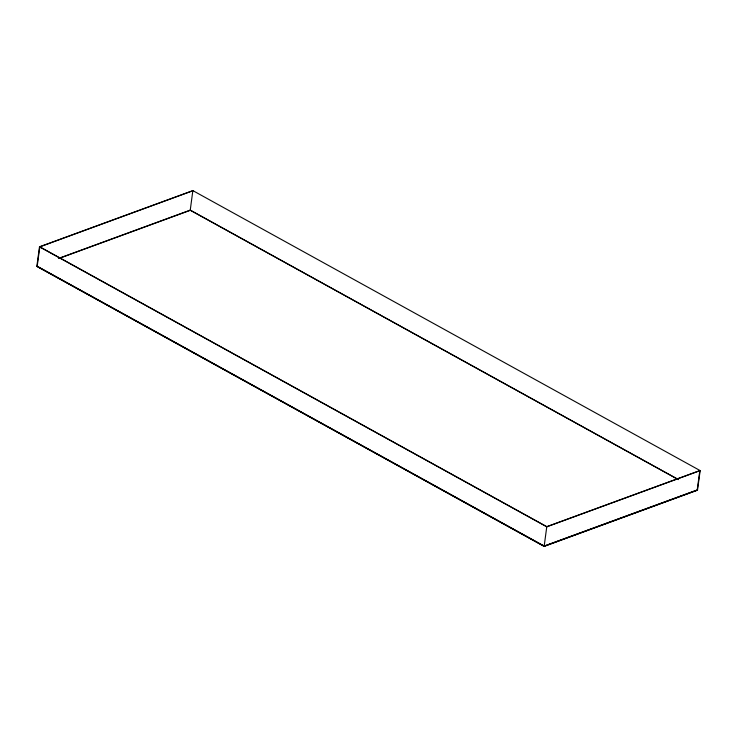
<?xml version="1.0" encoding="UTF-8"?>
<svg xmlns="http://www.w3.org/2000/svg" width="737" height="737" viewBox="0 0 737 737"><rect width="100%" height="100%" fill="white"/><g stroke="black" fill="none" stroke-linecap="round" stroke-linejoin="round"><path stroke-width="1.11" d="M39.494 246.821L36.85 266.398L544.146 546.384L697.506 490.179L700.15 470.602L192.854 190.616L39.494 246.821L546.79 526.808L700.15 470.602M39.807 246.849L37.163 266.425L544.136 546.246L697.193 490.151L699.837 470.575L546.78 526.669L39.807 246.849L192.864 190.754M192.854 190.616L190.22 210.331L59.798 258.134M544.146 546.384L546.78 526.669M58.453 258.484L190.238 210.137L678.068 479.382M697.22 489.948L544.164 546.043L37.191 266.232M190.21 210.192L678.381 479.621"/></g></svg>
